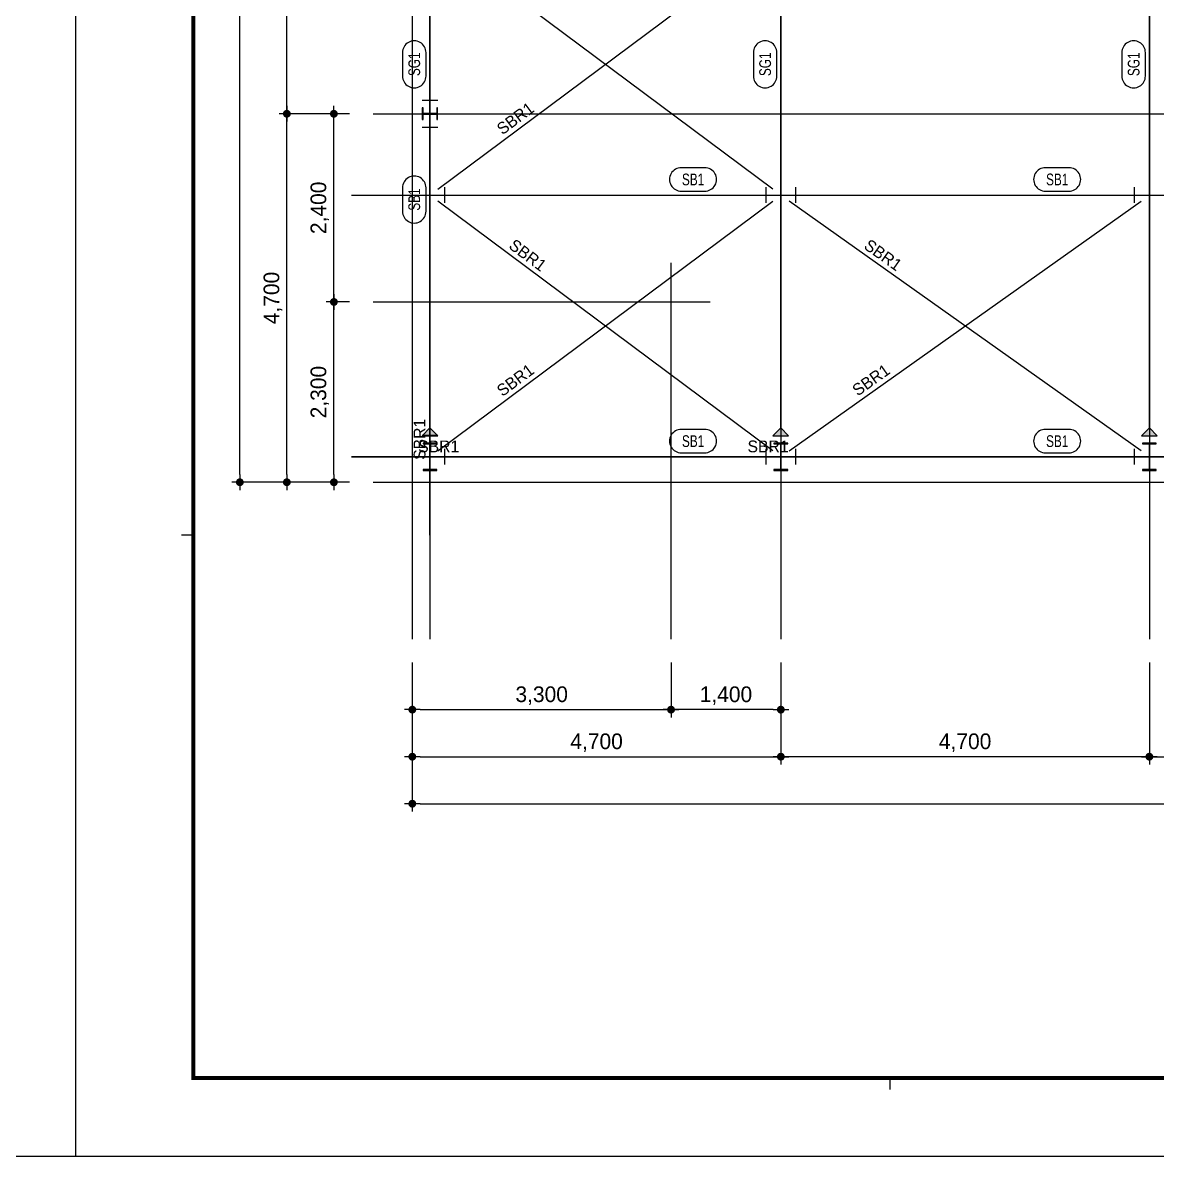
# Model space of a CAD drawing. Header units: millimetres. Extents: x 1296959 to 4552731, y -1798654 to -1542890.
# Drawn here: x 4425906 to 4440376, y -1631990 to -1617531 of the extents above; entities that cross this region are included whole.
import ezdxf
from ezdxf.enums import TextEntityAlignment as Align

# ---------------------------------------------------------------- set-up
doc = ezdxf.new("R2010")
doc.units = ezdxf.units.MM
doc.header["$LTSCALE"] = 100
doc.header["$PDMODE"] = 3
doc.header["$PDSIZE"] = 500
doc.linetypes.add('CEN', pattern=[62, 60, -1, 0, -1])
doc.linetypes.add('HID', pattern=[2.3, 1.5, -0.8])
for name, color, linetype in [('G-AXIS-CEN', 1, 'CEN'), ('G-AXIS-DIM', 7, 'Continuous'), ('INDEX', 7, 'Continuous'), ('S-BRACE-ELE', 70, 'Continuous'), ('S-BRACE-HID', 70, 'HID'), ('S-BRACE-SYM', 7, 'Continuous'), ('S-SBEAM SINGLE-LIN', 2, 'Continuous'), ('S-SBEAM-ELE', 7, 'Continuous'), ('S-SBEAM-SYM', 7, 'Continuous'), ('S-SCOLM-ELE', 7, 'Continuous'), ('지시선', 1, 'Continuous')]:
    doc.layers.add(name, color=color, linetype=linetype)
doc.layers.add('G-REGION-VIEW', color=145, linetype='Continuous', plot=False)
doc.styles.add('나눔고딕', font='나눔고딕.ttf')
doc.dimstyles.new('G-AXIS-DIM', dxfattribs={"dimtxt": 2, "dimasz": 1, "dimexe": 1, "dimexo": 1, "dimgap": 0.5, "dimtad": 1, "dimdec": 0, "dimzin": 0, "dimdsep": 46, "dimlunit": 6, "dimtxsty": '나눔고딕', "dimblk": 'DOT1', "dimcen": 1, "dimclrt": 3, "dimadec": 0, "dimazin": 0, "dimtfac": 1, "dimtdec": 0, "dimtix": 1, "dimtmove": 2, "dimatfit": 0, "dimfxl": 1, "dimtolj": 1, "dimtzin": 0, "dimarcsym": 2})

# ---------------------------------------------------------------- blocks, each defined once
blk = doc.blocks.new('DOT1')
blk.add_line((-1, 0), (1, 0))
at = {"color": 0, "linetype": 'ByBlock', "const_width": 0.5}
blk.add_lwpolyline([(-0.25, 0, 1), (0.25, 0, 1)], format="xyb", close=True, dxfattribs=at)
blk = doc.blocks.new('*D228')
at = {"layer": 'Defpoints', "color": 0, "transparency": 16777216}
for p in [(4430875, -1625593), (4458875, -1625593), (4458875, -1627493)]:
    blk.add_point(p, dxfattribs=at)
at = {"layer": 'G-AXIS-DIM', "color": 0, "lineweight": -2, "ltscale": 100, "transparency": 16777216}
for p, q in [((4430875, -1625693), (4430875, -1627593)), ((4458875, -1625693), (4458875, -1627593)), ((4430975, -1627493), (4458775, -1627493))]:
    blk.add_line(p, q, dxfattribs=at)
at = {"layer": 'G-AXIS-DIM', "color": 0, "linetype": 'ByBlock', "lineweight": -2, "transparency": 16777216, "xscale": 100, "yscale": 100, "zscale": 100, "rotation": 180}
blk.add_blockref('DOT1', (4430875, -1627493), dxfattribs=at)
at = {"layer": 'G-AXIS-DIM', "color": 0, "linetype": 'ByBlock', "lineweight": -2, "transparency": 16777216, "xscale": 100, "yscale": 100, "zscale": 100}
blk.add_blockref('DOT1', (4458875, -1627493), dxfattribs=at)
at = {"layer": 'G-AXIS-DIM', "color": 3, "transparency": 16777216, "insert": (4444875, -1627315), "char_height": 200, "attachment_point": 5, "style": '나눔고딕'}
blk.add_mtext('\\A1;28,000', dxfattribs=at)
blk = doc.blocks.new('*D230')
at = {"layer": 'Defpoints', "color": 0, "transparency": 16777216}
for p in [(4428675, -1609393), (4430175, -1609393), (4430175, -1623393)]:
    blk.add_point(p, dxfattribs=at)
at = {"layer": 'G-AXIS-DIM', "color": 0, "lineweight": -2, "ltscale": 100, "transparency": 16777216}
for p, q in [((4430075, -1609393), (4428575, -1609393)), ((4428675, -1623293), (4428675, -1609493)), ((4430075, -1623393), (4428575, -1623393))]:
    blk.add_line(p, q, dxfattribs=at)
at = {"layer": 'G-AXIS-DIM', "color": 0, "linetype": 'ByBlock', "lineweight": -2, "transparency": 16777216, "xscale": 100, "yscale": 100, "zscale": 100}
for p, rotation in [((4428675, -1609393), 90), ((4428675, -1623393), 270)]:
    blk.add_blockref('DOT1', p, dxfattribs=dict(at, rotation=rotation))
at = {"layer": 'G-AXIS-DIM', "color": 3, "transparency": 16777216, "insert": (4428497, -1616393), "char_height": 200, "attachment_point": 5, "rotation": 90, "style": '나눔고딕'}
blk.add_mtext('\\A1;14,000', dxfattribs=at)
blk = doc.blocks.new('*D234')
at = {"layer": 'Defpoints', "color": 0, "transparency": 16777216}
for p in [(4435575, -1625593), (4440275, -1625593), (4435575, -1626893)]:
    blk.add_point(p, dxfattribs=at)
at = {"layer": 'G-AXIS-DIM', "color": 0, "lineweight": -2, "ltscale": 100, "transparency": 16777216}
for p, q in [((4435575, -1625693), (4435575, -1626993)), ((4440275, -1625693), (4440275, -1626993)), ((4440175, -1626893), (4435675, -1626893))]:
    blk.add_line(p, q, dxfattribs=at)
at = {"layer": 'G-AXIS-DIM', "color": 0, "linetype": 'ByBlock', "lineweight": -2, "transparency": 16777216, "xscale": 100, "yscale": 100, "zscale": 100, "rotation": 180}
blk.add_blockref('DOT1', (4435575, -1626893), dxfattribs=at)
at = {"layer": 'G-AXIS-DIM', "color": 0, "linetype": 'ByBlock', "lineweight": -2, "transparency": 16777216, "xscale": 100, "yscale": 100, "zscale": 100}
blk.add_blockref('DOT1', (4440275, -1626893), dxfattribs=at)
at = {"layer": 'G-AXIS-DIM', "color": 3, "transparency": 16777216, "insert": (4437925, -1626715), "char_height": 200, "attachment_point": 5, "style": '나눔고딕'}
blk.add_mtext('\\A1;4,700', dxfattribs=at)
blk = doc.blocks.new('*D236')
at = {"layer": 'Defpoints', "color": 0, "transparency": 16777216}
for p in [(4430875, -1625593), (4435575, -1625593), (4435575, -1626893)]:
    blk.add_point(p, dxfattribs=at)
at = {"layer": 'G-AXIS-DIM', "color": 0, "lineweight": -2, "ltscale": 100, "transparency": 16777216}
for p, q in [((4430875, -1625693), (4430875, -1626993)), ((4435575, -1625693), (4435575, -1626993)), ((4430975, -1626893), (4435475, -1626893))]:
    blk.add_line(p, q, dxfattribs=at)
at = {"layer": 'G-AXIS-DIM', "color": 0, "linetype": 'ByBlock', "lineweight": -2, "transparency": 16777216, "xscale": 100, "yscale": 100, "zscale": 100, "rotation": 180}
blk.add_blockref('DOT1', (4430875, -1626893), dxfattribs=at)
at = {"layer": 'G-AXIS-DIM', "color": 0, "linetype": 'ByBlock', "lineweight": -2, "transparency": 16777216, "xscale": 100, "yscale": 100, "zscale": 100}
blk.add_blockref('DOT1', (4435575, -1626893), dxfattribs=at)
at = {"layer": 'G-AXIS-DIM', "color": 3, "transparency": 16777216, "insert": (4433225, -1626715), "char_height": 200, "attachment_point": 5, "style": '나눔고딕'}
blk.add_mtext('\\A1;4,700', dxfattribs=at)
blk = doc.blocks.new('*D237')
at = {"layer": 'Defpoints', "color": 0, "transparency": 16777216}
for p in [(4440275, -1625593), (4444875, -1625593), (4444875, -1626893)]:
    blk.add_point(p, dxfattribs=at)
at = {"layer": 'G-AXIS-DIM', "color": 0, "lineweight": -2, "ltscale": 100, "transparency": 16777216}
for p, q in [((4440275, -1625693), (4440275, -1626993)), ((4444875, -1625693), (4444875, -1626993)), ((4440375, -1626893), (4444775, -1626893))]:
    blk.add_line(p, q, dxfattribs=at)
at = {"layer": 'G-AXIS-DIM', "color": 0, "linetype": 'ByBlock', "lineweight": -2, "transparency": 16777216, "xscale": 100, "yscale": 100, "zscale": 100, "rotation": 180}
blk.add_blockref('DOT1', (4440275, -1626893), dxfattribs=at)
at = {"layer": 'G-AXIS-DIM', "color": 0, "linetype": 'ByBlock', "lineweight": -2, "transparency": 16777216, "xscale": 100, "yscale": 100, "zscale": 100}
blk.add_blockref('DOT1', (4444875, -1626893), dxfattribs=at)
at = {"layer": 'G-AXIS-DIM', "color": 3, "transparency": 16777216, "insert": (4442575, -1626715), "char_height": 200, "attachment_point": 5, "style": '나눔고딕'}
blk.add_mtext('\\A1;4,600', dxfattribs=at)
blk = doc.blocks.new('*D244')
at = {"layer": 'Defpoints', "color": 0, "transparency": 16777216}
for p in [(4429275, -1614093), (4430175, -1614093), (4430175, -1618693)]:
    blk.add_point(p, dxfattribs=at)
at = {"layer": 'G-AXIS-DIM', "color": 0, "lineweight": -2, "ltscale": 100, "transparency": 16777216}
for p, q in [((4430075, -1614093), (4429175, -1614093)), ((4429275, -1618593), (4429275, -1614193)), ((4430075, -1618693), (4429175, -1618693))]:
    blk.add_line(p, q, dxfattribs=at)
at = {"layer": 'G-AXIS-DIM', "color": 0, "linetype": 'ByBlock', "lineweight": -2, "transparency": 16777216, "xscale": 100, "yscale": 100, "zscale": 100}
for p, rotation in [((4429275, -1614093), 90), ((4429275, -1618693), 270)]:
    blk.add_blockref('DOT1', p, dxfattribs=dict(at, rotation=rotation))
at = {"layer": 'G-AXIS-DIM', "color": 3, "transparency": 16777216, "insert": (4429096, -1616393), "char_height": 200, "attachment_point": 5, "rotation": 90, "style": '나눔고딕'}
blk.add_mtext('\\A1;4,600', dxfattribs=at)
blk = doc.blocks.new('*D245')
at = {"layer": 'Defpoints', "color": 0, "transparency": 16777216}
for p in [(4429275, -1618693), (4430175, -1618693), (4430175, -1623393)]:
    blk.add_point(p, dxfattribs=at)
at = {"layer": 'G-AXIS-DIM', "color": 0, "lineweight": -2, "ltscale": 100, "transparency": 16777216}
for p, q in [((4430075, -1618693), (4429175, -1618693)), ((4429275, -1623293), (4429275, -1618793)), ((4430075, -1623393), (4429175, -1623393))]:
    blk.add_line(p, q, dxfattribs=at)
at = {"layer": 'G-AXIS-DIM', "color": 0, "linetype": 'ByBlock', "lineweight": -2, "transparency": 16777216, "xscale": 100, "yscale": 100, "zscale": 100}
for p, rotation in [((4429275, -1618693), 90), ((4429275, -1623393), 270)]:
    blk.add_blockref('DOT1', p, dxfattribs=dict(at, rotation=rotation))
at = {"layer": 'G-AXIS-DIM', "color": 3, "transparency": 16777216, "insert": (4429097, -1621043), "char_height": 200, "attachment_point": 5, "rotation": 90, "style": '나눔고딕'}
blk.add_mtext('\\A1;4,700', dxfattribs=at)
blk = doc.blocks.new('S-SYMBLOCK FRAENDREL-SINGLE-FIX-00', base_point=(129850, 24300))
at = {"layer": 'S-SBEAM-SYM', "ltscale": 100}
h = blk.add_hatch(color=256, dxfattribs=at)
h.dxf.hatch_style = 1
h.paths.add_polyline_path([(129850, 24300), (129750, 24400), (129750, 24200)])
at = {"layer": 'S-SBEAM-ELE', "ltscale": 100}
blk.add_lwpolyline([(129850, 24300), (129750, 24400), (129750, 24200), (129850, 24300)], dxfattribs=at)
blk = doc.blocks.new('S-FRAENDREL-SINGLE-PIN-SYM 01', base_point=(129750, 23768))
at = {"layer": '지시선', "ltscale": 100}
blk.add_line((129750, 23868), (129750, 23668), dxfattribs=at)
blk = doc.blocks.new('S-MEMBER GROUP-SYM 03', base_point=(33216.66, -59858.99))
blk.add_lwpolyline([(33215.16, -59860.49), (33218.15, -59860.49, 1.003005), (33218.15, -59857.49), (33215.16, -59857.49, 1.003005), (33215.16, -59860.49, 1)], format="xyb")
at = {"color": 3, "style": '나눔고딕', "width": 0.75}
blk.add_attdef('□', text='', height=1.5, dxfattribs=at).set_placement((33216.66, -59858.99), align=Align.MIDDLE_CENTER)
blk = doc.blocks.new('S-MEMBER GROUP-SYM 11', base_point=(59725, 17575))
at = {"color": 3, "ltscale": 10000, "style": '나눔고딕'}
blk.add_attdef('□', text='', height=1.5, dxfattribs=at).set_placement((59725, 17575), align=Align.MIDDLE_CENTER)
blk = doc.blocks.new('*D321')
at = {"layer": 'Defpoints', "color": 0, "transparency": 16777216}
for p in [(4430875, -1625593), (4434175, -1625593), (4434175, -1626293)]:
    blk.add_point(p, dxfattribs=at)
at = {"layer": 'G-AXIS-DIM', "color": 0, "lineweight": -2, "ltscale": 100, "transparency": 16777216}
for p, q in [((4430875, -1625693), (4430875, -1626393)), ((4434175, -1625693), (4434175, -1626393)), ((4430975, -1626293), (4434075, -1626293))]:
    blk.add_line(p, q, dxfattribs=at)
at = {"layer": 'G-AXIS-DIM', "color": 0, "linetype": 'ByBlock', "lineweight": -2, "transparency": 16777216, "xscale": 100, "yscale": 100, "zscale": 100, "rotation": 180}
blk.add_blockref('DOT1', (4430875, -1626293), dxfattribs=at)
at = {"layer": 'G-AXIS-DIM', "color": 0, "linetype": 'ByBlock', "lineweight": -2, "transparency": 16777216, "xscale": 100, "yscale": 100, "zscale": 100}
blk.add_blockref('DOT1', (4434175, -1626293), dxfattribs=at)
at = {"layer": 'G-AXIS-DIM', "color": 3, "transparency": 16777216, "insert": (4432525, -1626115), "char_height": 200, "attachment_point": 5, "style": '나눔고딕'}
blk.add_mtext('\\A1;3,300', dxfattribs=at)
blk = doc.blocks.new('*D322')
at = {"layer": 'Defpoints', "color": 0, "transparency": 16777216}
for p in [(4434175, -1625593), (4435575, -1625593), (4434175, -1626293)]:
    blk.add_point(p, dxfattribs=at)
at = {"layer": 'G-AXIS-DIM', "color": 0, "lineweight": -2, "ltscale": 100, "transparency": 16777216}
for p, q in [((4434175, -1625693), (4434175, -1626393)), ((4435575, -1625693), (4435575, -1626393)), ((4435475, -1626293), (4434275, -1626293))]:
    blk.add_line(p, q, dxfattribs=at)
at = {"layer": 'G-AXIS-DIM', "color": 0, "linetype": 'ByBlock', "lineweight": -2, "transparency": 16777216, "xscale": 100, "yscale": 100, "zscale": 100, "rotation": 180}
blk.add_blockref('DOT1', (4434175, -1626293), dxfattribs=at)
at = {"layer": 'G-AXIS-DIM', "color": 0, "linetype": 'ByBlock', "lineweight": -2, "transparency": 16777216, "xscale": 100, "yscale": 100, "zscale": 100}
blk.add_blockref('DOT1', (4435575, -1626293), dxfattribs=at)
at = {"layer": 'G-AXIS-DIM', "color": 3, "transparency": 16777216, "insert": (4434875, -1626115), "char_height": 200, "attachment_point": 5, "style": '나눔고딕'}
blk.add_mtext('\\A1;1,400', dxfattribs=at)
blk = doc.blocks.new('*D323')
at = {"layer": 'Defpoints', "color": 0, "transparency": 16777216}
for p in [(4429875, -1621093), (4430175, -1621093), (4430175, -1623393)]:
    blk.add_point(p, dxfattribs=at)
at = {"layer": 'G-AXIS-DIM', "color": 0, "lineweight": -2, "ltscale": 100, "transparency": 16777216}
for p, q in [((4430075, -1621093), (4429775, -1621093)), ((4429875, -1623293), (4429875, -1621193)), ((4430075, -1623393), (4429775, -1623393))]:
    blk.add_line(p, q, dxfattribs=at)
at = {"layer": 'G-AXIS-DIM', "color": 0, "linetype": 'ByBlock', "lineweight": -2, "transparency": 16777216, "xscale": 100, "yscale": 100, "zscale": 100}
for p, rotation in [((4429875, -1621093), 90), ((4429875, -1623393), 270)]:
    blk.add_blockref('DOT1', p, dxfattribs=dict(at, rotation=rotation))
at = {"layer": 'G-AXIS-DIM', "color": 3, "transparency": 16777216, "insert": (4429696, -1622243), "char_height": 200, "attachment_point": 5, "rotation": 90, "style": '나눔고딕'}
blk.add_mtext('\\A1;2,300', dxfattribs=at)
blk = doc.blocks.new('*D324')
at = {"layer": 'Defpoints', "color": 0, "transparency": 16777216}
for p in [(4429875, -1618693), (4430175, -1618693), (4430175, -1621093)]:
    blk.add_point(p, dxfattribs=at)
at = {"layer": 'G-AXIS-DIM', "color": 0, "lineweight": -2, "ltscale": 100, "transparency": 16777216}
for p, q in [((4430075, -1618693), (4429775, -1618693)), ((4429875, -1620993), (4429875, -1618793)), ((4430075, -1621093), (4429775, -1621093))]:
    blk.add_line(p, q, dxfattribs=at)
at = {"layer": 'G-AXIS-DIM', "color": 0, "linetype": 'ByBlock', "lineweight": -2, "transparency": 16777216, "xscale": 100, "yscale": 100, "zscale": 100}
for p, rotation in [((4429875, -1618693), 90), ((4429875, -1621093), 270)]:
    blk.add_blockref('DOT1', p, dxfattribs=dict(at, rotation=rotation))
at = {"layer": 'G-AXIS-DIM', "color": 3, "transparency": 16777216, "insert": (4429696, -1619893), "char_height": 200, "attachment_point": 5, "rotation": 90, "style": '나눔고딕'}
blk.add_mtext('\\A1;2,400', dxfattribs=at)

msp = doc.modelspace()

# ---------------------------------------------------------------- linework, layer by layer
at = {"color": 5}
for p, q in [((4426580.99, -1602289.74), (4426580.99, -1631989.74)), ((4426580.99, -1602289.74), (4426580.99, -1631989.74)), ((4384530.99, -1631989.74), (4426580.99, -1631989.74)), ((4426580.99, -1631989.74), (4468630.99, -1631989.74))]:
    msp.add_line(p, q, dxfattribs=at)
for p, q in [((4427930.99, -1624064.74), (4428080.99, -1624064.74)), ((4436967.99, -1631139.74), (4436967.99, -1630989.74))]:
    msp.add_line(p, q)
at = {"color": 3, "const_width": 50}
msp.add_lwpolyline([(4467130.99, -1630989.74), (4428080.99, -1630989.74), (4428080.99, -1603289.74), (4467130.99, -1603289.74)], close=True, dxfattribs=at)
at = {"layer": 'G-AXIS-CEN', "ltscale": 100}
for p, q in [((4430874.56, -1607393.21), (4430874.56, -1625393.21)), ((4431099.56, -1607393.21), (4431099.56, -1625393.21)), ((4435574.56, -1607393.21), (4435574.56, -1625393.21)), ((4440274.56, -1607393.21), (4440274.56, -1625393.21)), ((4431099.56, -1619693.21), (4431099.56, -1613093.21)), ((4431099.56, -1624068.21), (4431099.56, -1617693.21)), ((4430374.56, -1618693.21), (4459374.56, -1618693.21)), ((4430099.56, -1619730.71), (4436574.56, -1619730.71)), ((4434574.56, -1619730.71), (4441274.56, -1619730.71)), ((4439274.56, -1619730.71), (4445874.56, -1619730.71)), ((4434174.56, -1625393.21), (4434174.56, -1620593.21)), ((4430374.56, -1621093.21), (4434674.56, -1621093.21)), ((4430099.56, -1623068.21), (4436574.56, -1623068.21)), ((4436574.56, -1623068.21), (4430099.56, -1623068.21)), ((4430374.56, -1623068.21), (4459374.56, -1623068.21)), ((4434574.56, -1623068.21), (4441274.56, -1623068.21)), ((4441274.56, -1623068.21), (4434574.56, -1623068.21)), ((4439274.56, -1623068.21), (4445874.56, -1623068.21)), ((4445874.56, -1623068.21), (4439274.56, -1623068.21)), ((4430374.56, -1623393.21), (4459374.56, -1623393.21))]:
    msp.add_line(p, q, dxfattribs=at)
at = {"layer": 'G-REGION-VIEW', "ltscale": 100}
msp.add_lwpolyline([(4428080.99, -1630989.74), (4467130.99, -1630989.74), (4467130.99, -1603289.74), (4428080.99, -1603289.74)], close=True, dxfattribs=at)
at = {"layer": 'S-BRACE-ELE', "ltscale": 100}
for p, q in [((4435474, -1619655.71), (4431200.12, -1616468.21)), ((4431200.12, -1619655.71), (4435474, -1616468.21)), ((4431200.12, -1622993.21), (4435474, -1619805.71)), ((4435474, -1622993.21), (4431200.12, -1619805.71)), ((4435680.18, -1622993.21), (4440168.94, -1619805.71)), ((4440168.94, -1622993.21), (4435680.18, -1619805.71)), ((4431099.56, -1622893.21), (4431099.56, -1622700.11)), ((4431187.06, -1623068.21), (4431287.06, -1623068.21)), ((4435487.06, -1623068.21), (4435387.06, -1623068.21))]:
    msp.add_line(p, q, dxfattribs=at)
at = {"layer": 'S-BRACE-HID', "ltscale": 100}
for p, q in [((4431099.56, -1618768.21), (4431099.56, -1622708.95)), ((4431099.56, -1621458.56), (4431099.56, -1618884.91)), ((4431099.56, -1622700.11), (4431099.56, -1619187.38)), ((4431099.56, -1620302.86), (4431099.56, -1622876.52)), ((4431287.06, -1623068.21), (4435310.83, -1623068.21)), ((4433928.27, -1623068.21), (4431295.79, -1623068.21)), ((4435387.06, -1623068.21), (4431363.29, -1623068.21)), ((4432745.85, -1623068.21), (4435378.33, -1623068.21))]:
    msp.add_line(p, q, dxfattribs=at)
at = {"layer": 'S-SBEAM SINGLE-LIN', "ltscale": 100}
for p, q in [((4431099.56, -1614268.21), (4431099.56, -1618518.21)), ((4431099.56, -1622700.11), (4431099.56, -1616393.21)), ((4435574.56, -1622700.11), (4435574.56, -1616393.21)), ((4440274.56, -1622700.11), (4440274.56, -1616393.21)), ((4431099.56, -1618868.21), (4431099.56, -1622793.21)), ((4431287.06, -1619730.71), (4435387.06, -1619730.71)), ((4435762.06, -1619730.71), (4440087.06, -1619730.71)), ((4431287.06, -1623068.21), (4435387.06, -1623068.21)), ((4431287.06, -1623068.21), (4435387.06, -1623068.21)), ((4435762.06, -1623068.21), (4440087.06, -1623068.21)), ((4435762.06, -1623068.21), (4440087.06, -1623068.21))]:
    msp.add_line(p, q, dxfattribs=at)
at = {"layer": 'S-SCOLM-ELE', "ltscale": 100}
for p, q in [((4431002.56, -1618618.21), (4431002.56, -1618768.21)), ((4431011.56, -1618618.21), (4431002.56, -1618618.21)), ((4431011.56, -1618690.21), (4431011.56, -1618618.21)), ((4431187.56, -1618618.21), (4431187.56, -1618690.21)), ((4431196.56, -1618618.21), (4431187.56, -1618618.21)), ((4431196.56, -1618768.21), (4431196.56, -1618618.21)), ((4431002.56, -1618768.21), (4431011.56, -1618768.21)), ((4431187.56, -1618690.21), (4431011.56, -1618690.21)), ((4431011.56, -1618696.21), (4431187.56, -1618696.21)), ((4431011.56, -1618768.21), (4431011.56, -1618696.21)), ((4431187.56, -1618696.21), (4431187.56, -1618768.21)), ((4431187.56, -1618768.21), (4431196.56, -1618768.21)), ((4431012.06, -1622893.21), (4431012.06, -1622904.21)), ((4431187.06, -1622893.21), (4431012.06, -1622893.21)), ((4431012.06, -1622904.21), (4431096.06, -1622904.21)), ((4431096.06, -1622904.21), (4431096.06, -1623232.21)), ((4431103.06, -1622904.21), (4431187.06, -1622904.21)), ((4431103.06, -1623232.21), (4431103.06, -1622904.21)), ((4431187.06, -1622904.21), (4431187.06, -1622893.21)), ((4435487.06, -1622893.21), (4435487.06, -1622904.21)), ((4435662.06, -1622893.21), (4435487.06, -1622893.21)), ((4435487.06, -1622904.21), (4435571.06, -1622904.21)), ((4435571.06, -1622904.21), (4435571.06, -1623232.21)), ((4435578.06, -1622904.21), (4435662.06, -1622904.21)), ((4435578.06, -1623232.21), (4435578.06, -1622904.21)), ((4435662.06, -1622904.21), (4435662.06, -1622893.21)), ((4440187.06, -1622893.21), (4440187.06, -1622904.21)), ((4440362.06, -1622893.21), (4440187.06, -1622893.21)), ((4440187.06, -1622904.21), (4440271.06, -1622904.21)), ((4440271.06, -1622904.21), (4440271.06, -1623232.21)), ((4440278.06, -1622904.21), (4440362.06, -1622904.21)), ((4440278.06, -1623232.21), (4440278.06, -1622904.21)), ((4440362.06, -1622904.21), (4440362.06, -1622893.21)), ((4431012.06, -1623232.21), (4431012.06, -1623243.21)), ((4431096.06, -1623232.21), (4431012.06, -1623232.21)), ((4431012.06, -1623243.21), (4431187.06, -1623243.21)), ((4431187.06, -1623232.21), (4431103.06, -1623232.21)), ((4431187.06, -1623243.21), (4431187.06, -1623232.21)), ((4435487.06, -1623232.21), (4435487.06, -1623243.21)), ((4435571.06, -1623232.21), (4435487.06, -1623232.21)), ((4435487.06, -1623243.21), (4435662.06, -1623243.21)), ((4435662.06, -1623232.21), (4435578.06, -1623232.21)), ((4435662.06, -1623243.21), (4435662.06, -1623232.21)), ((4440187.06, -1623232.21), (4440187.06, -1623243.21)), ((4440271.06, -1623232.21), (4440187.06, -1623232.21)), ((4440187.06, -1623243.21), (4440362.06, -1623243.21)), ((4440362.06, -1623232.21), (4440278.06, -1623232.21)), ((4440362.06, -1623243.21), (4440362.06, -1623232.21))]:
    msp.add_line(p, q, dxfattribs=at)

# ---------------------------------------------------------------- block references
at = {"layer": 'INDEX', "ltscale": 100, "rotation": 90}
for p in [(4431099.56, -1622700.11), (4435574.56, -1622700.11), (4440274.56, -1622700.11)]:
    msp.add_blockref('S-SYMBLOCK FRAENDREL-SINGLE-FIX-00', p, dxfattribs=at)
at = {"layer": 'S-BRACE-SYM', "ltscale": 100}
ref = msp.add_blockref('S-MEMBER GROUP-SYM 11', (4432189.29, -1618752.5), dxfattribs=dict(at, xscale=99.9999999990778, yscale=99.9999999990778, zscale=99.9999999990778, rotation=36.71594607896644))
ref.add_attrib('PD1', 'SBR1', dxfattribs={"layer": '0', "color": 3, "ltscale": 10000, "height": 150, "rotation": 36.715946, "style": '나눔고딕'}).set_placement((4432189.29, -1618752.5), align=Align.MIDDLE_CENTER)
ref = msp.add_blockref('S-MEMBER GROUP-SYM 11', (4432347.9, -1620496.25), dxfattribs=dict(at, xscale=99.99999999907776, yscale=99.99999999907776, zscale=99.99999999907776, rotation=323.2840539210336))
ref.add_attrib('PD1', 'SBR1', dxfattribs={"layer": '0', "color": 3, "ltscale": 10000, "height": 150, "rotation": 323.284054, "style": '나눔고딕'}).set_placement((4432347.9, -1620496.25), align=Align.MIDDLE_CENTER)
ref = msp.add_blockref('S-MEMBER GROUP-SYM 11', (4436879.17, -1620494.43), dxfattribs=dict(at, xscale=100.000000000706, yscale=100.000000000706, zscale=100.000000000706, rotation=324.621195906156))
ref.add_attrib('PD1', 'SBR1', dxfattribs={"layer": '0', "color": 3, "ltscale": 10000, "height": 150, "rotation": 324.621196, "style": '나눔고딕'}).set_placement((4436879.17, -1620494.43), align=Align.MIDDLE_CENTER)
ref = msp.add_blockref('S-MEMBER GROUP-SYM 11', (4432189.29, -1622090), dxfattribs=dict(at, xscale=99.9999999990778, yscale=99.9999999990778, zscale=99.9999999990778, rotation=36.71594607896644))
ref.add_attrib('PD1', 'SBR1', dxfattribs={"layer": '0', "color": 3, "ltscale": 10000, "height": 150, "rotation": 36.715946, "style": '나눔고딕'}).set_placement((4432189.29, -1622090), align=Align.MIDDLE_CENTER)
ref = msp.add_blockref('S-MEMBER GROUP-SYM 11', (4436725.57, -1622088.18), dxfattribs=dict(at, xscale=100.000000000706, yscale=100.000000000706, zscale=100.000000000706, rotation=35.37880409384408))
ref.add_attrib('PD1', 'SBR1', dxfattribs={"layer": '0', "color": 3, "ltscale": 10000, "height": 150, "rotation": 35.378804, "style": '나눔고딕'}).set_placement((4436725.57, -1622088.18), align=Align.MIDDLE_CENTER)
ref = msp.add_blockref('S-MEMBER GROUP-SYM 11', (4430966.91, -1622844.94), dxfattribs=dict(at, xscale=100, yscale=100, zscale=100, rotation=90))
ref.add_attrib('PD1', 'SBR1', dxfattribs={"layer": '0', "color": 3, "ltscale": 10000, "height": 150, "rotation": 90, "style": '나눔고딕'}).set_placement((4430966.91, -1622844.94), align=Align.MIDDLE_CENTER)
ref = msp.add_blockref('S-MEMBER GROUP-SYM 11', (4431212.06, -1622935.56), dxfattribs=dict(at, xscale=100, yscale=100, zscale=100))
ref.add_attrib('PD1', 'SBR1', dxfattribs={"layer": '0', "color": 3, "ltscale": 10000, "height": 150, "style": '나눔고딕'}).set_placement((4431212.06, -1622935.56), align=Align.MIDDLE_CENTER)
ref = msp.add_blockref('S-MEMBER GROUP-SYM 11', (4435412.06, -1622935.56), dxfattribs=dict(at, xscale=100, yscale=100, zscale=100))
ref.add_attrib('PD1', 'SBR1', dxfattribs={"layer": '0', "color": 3, "ltscale": 10000, "height": 150, "style": '나눔고딕'}).set_placement((4435412.06, -1622935.56), align=Align.MIDDLE_CENTER)
at = {"layer": 'S-SBEAM-SYM', "ltscale": 100}
ref = msp.add_blockref('S-MEMBER GROUP-SYM 03', (4430899.56, -1618061.96), dxfattribs=dict(at, xscale=100, yscale=100, zscale=100, rotation=90))
ref.add_attrib('FG1', 'SG1', dxfattribs={"layer": '0', "color": 3, "height": 150, "rotation": 90, "style": '나눔고딕', "width": 0.75}).set_placement((4430899.56, -1618061.96), align=Align.MIDDLE_CENTER)
ref = msp.add_blockref('S-MEMBER GROUP-SYM 03', (4435374.56, -1618061.96), dxfattribs=dict(at, xscale=100, yscale=100, zscale=100, rotation=90))
ref.add_attrib('FG1', 'SG1', dxfattribs={"layer": '0', "color": 3, "height": 150, "rotation": 90, "style": '나눔고딕', "width": 0.75}).set_placement((4435374.56, -1618061.96), align=Align.MIDDLE_CENTER)
ref = msp.add_blockref('S-MEMBER GROUP-SYM 03', (4440074.56, -1618061.96), dxfattribs=dict(at, xscale=100, yscale=100, zscale=100, rotation=90))
ref.add_attrib('FG1', 'SG1', dxfattribs={"layer": '0', "color": 3, "height": 150, "rotation": 90, "style": '나눔고딕', "width": 0.75}).set_placement((4440074.56, -1618061.96), align=Align.MIDDLE_CENTER)
ref = msp.add_blockref('S-MEMBER GROUP-SYM 03', (4430899.56, -1619786.96), dxfattribs=dict(at, xscale=100, yscale=100, zscale=100, rotation=90))
ref.add_attrib('FG1', 'SB1', dxfattribs={"layer": '0', "color": 3, "height": 150, "rotation": 90, "style": '나눔고딕', "width": 0.75}).set_placement((4430899.56, -1619786.96), align=Align.MIDDLE_CENTER)
ref = msp.add_blockref('S-MEMBER GROUP-SYM 03', (4434455.81, -1619530.71), dxfattribs=dict(at, xscale=100, yscale=100, zscale=100))
ref.add_attrib('FG1', 'SB1', dxfattribs={"layer": '0', "color": 3, "height": 150, "style": '나눔고딕', "width": 0.75}).set_placement((4434455.81, -1619530.71), align=Align.MIDDLE_CENTER)
ref = msp.add_blockref('S-MEMBER GROUP-SYM 03', (4439099.56, -1619530.71), dxfattribs=dict(at, xscale=100, yscale=100, zscale=100))
ref.add_attrib('FG1', 'SB1', dxfattribs={"layer": '0', "color": 3, "height": 150, "style": '나눔고딕', "width": 0.75}).set_placement((4439099.56, -1619530.71), align=Align.MIDDLE_CENTER)
ref = msp.add_blockref('S-MEMBER GROUP-SYM 03', (4434455.81, -1622868.21), dxfattribs=dict(at, xscale=100, yscale=100, zscale=100))
ref.add_attrib('FG1', 'SB1', dxfattribs={"layer": '0', "color": 3, "height": 150, "style": '나눔고딕', "width": 0.75}).set_placement((4434455.81, -1622868.21), align=Align.MIDDLE_CENTER)
ref = msp.add_blockref('S-MEMBER GROUP-SYM 03', (4434455.81, -1622868.21), dxfattribs=dict(at, xscale=100, yscale=100, zscale=100))
ref.add_attrib('FG1', 'SB1', dxfattribs={"layer": '0', "color": 3, "height": 150, "style": '나눔고딕', "width": 0.75}).set_placement((4434455.81, -1622868.21), align=Align.MIDDLE_CENTER)
ref = msp.add_blockref('S-MEMBER GROUP-SYM 03', (4439099.56, -1622868.21), dxfattribs=dict(at, xscale=100, yscale=100, zscale=100))
ref.add_attrib('FG1', 'SB1', dxfattribs={"layer": '0', "color": 3, "height": 150, "style": '나눔고딕', "width": 0.75}).set_placement((4439099.56, -1622868.21), align=Align.MIDDLE_CENTER)
ref = msp.add_blockref('S-MEMBER GROUP-SYM 03', (4439099.56, -1622868.21), dxfattribs=dict(at, xscale=100, yscale=100, zscale=100))
ref.add_attrib('FG1', 'SB1', dxfattribs={"layer": '0', "color": 3, "height": 150, "style": '나눔고딕', "width": 0.75}).set_placement((4439099.56, -1622868.21), align=Align.MIDDLE_CENTER)
at = {"layer": '지시선', "ltscale": 100}
for p, rotation in [((4431099.56, -1618518.21), 90), ((4431099.56, -1618868.21), 270), ((4435387.06, -1619730.71), 180), ((4440087.06, -1619730.71), 180), ((4431099.56, -1622793.21), 90), ((4435387.06, -1623068.21), 180), ((4435387.06, -1623068.21), 180), ((4440087.06, -1623068.21), 180), ((4440087.06, -1623068.21), 180)]:
    msp.add_blockref('S-FRAENDREL-SINGLE-PIN-SYM 01', p, dxfattribs=dict(at, rotation=rotation))
for p in [(4431287.06, -1619730.71), (4435762.06, -1619730.71), (4431287.06, -1623068.21), (4431287.06, -1623068.21), (4435762.06, -1623068.21), (4435762.06, -1623068.21)]:
    msp.add_blockref('S-FRAENDREL-SINGLE-PIN-SYM 01', p, dxfattribs=at)

# ---------------------------------------------------------------- dimensions: what is measured, and where the dimension line sits
at = {"layer": 'G-AXIS-DIM', "ltscale": 100}
for base, p1, p2, angle, picture, middle in [((4428674.56, -1609393.21), (4430174.56, -1623393.21), (4430174.56, -1609393.21), 270, '*D230', (4428496.66, -1616393.21)), ((4429274.56, -1614093.21), (4430174.56, -1618693.21), (4430174.56, -1614093.21), 270, '*D244', (4429096.38, -1616393.21)), ((4429274.56, -1618693.21), (4430174.56, -1623393.21), (4430174.56, -1618693.21), 270, '*D245', (4429096.66, -1621043.21)), ((4429874.56, -1618693.21), (4430174.56, -1621093.21), (4430174.56, -1618693.21), 90, '*D324', (4429696.38, -1619893.21)), ((4429874.56, -1621093.21), (4430174.56, -1623393.21), (4430174.56, -1621093.21), 90, '*D323', (4429696.38, -1622243.21))]:
    dim = msp.add_linear_dim(base=base, p1=p1, p2=p2, angle=angle, dimstyle='G-AXIS-DIM', override={"dimscale": 100, "dimlfac": 1}, dxfattribs=at)
    dim.commit()
    dim.dimension.update_dxf_attribs({"geometry": picture, "text_midpoint": middle})
for base, p1, p2, picture, middle in [((4458874.56, -1627493.21), (4430874.56, -1625593.21), (4458874.56, -1625593.21), '*D228', (4444874.56, -1627315.03)), ((4435574.56, -1626893.21), (4430874.56, -1625593.21), (4435574.56, -1625593.21), '*D236', (4433224.56, -1626715.32)), ((4434174.56, -1626293.21), (4430874.56, -1625593.21), (4434174.56, -1625593.21), '*D321', (4432524.56, -1626115.03)), ((4434174.56, -1626293.21), (4435574.56, -1625593.21), (4434174.56, -1625593.21), '*D322', (4434874.56, -1626115.32)), ((4435574.56, -1626893.21), (4440274.56, -1625593.21), (4435574.56, -1625593.21), '*D234', (4437924.56, -1626715.32)), ((4444874.56, -1626893.21), (4440274.56, -1625593.21), (4444874.56, -1625593.21), '*D237', (4442574.56, -1626715.03))]:
    dim = msp.add_linear_dim(base=base, p1=p1, p2=p2, dimstyle='G-AXIS-DIM', override={"dimscale": 100, "dimlfac": 1}, dxfattribs=at)
    dim.commit()
    dim.dimension.update_dxf_attribs({"geometry": picture, "text_midpoint": middle})

doc.saveas('drawing.dxf')
